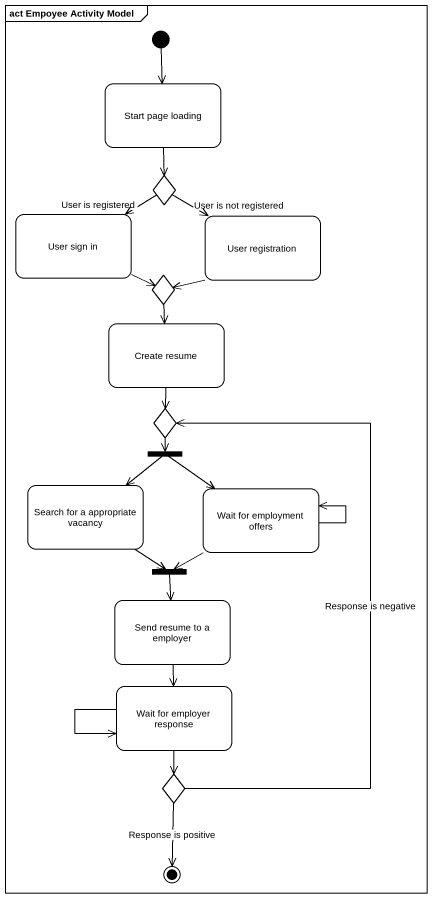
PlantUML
@startuml
mainframe act Empoyee Activity Model
hide empty description
state "Start page loading" as Start_page_loading
state choice1 <<choice>>
state "User sign in" as User_sign_in
state "User registration" as User_registration
state choice2 <<choice>>
state "Create resume" as Create_resume
state choice3 <<choice>>
state fork1 <<fork>>
state "Search for a appropriate vacancy" as Search_for_a_appropriate
state "Wait for employment offers" as Wait_for_employment_offers
state fork2 <<join>>
state "Send resume to a employer" as Send_resume_to_a_employer
state "Wait for employer response" as Wait_for_employer_response
state choice4 <<choice>>
[*] --> Start_page_loading
Start_page_loading --> choice1
choice1 --> User_sign_in : User is registered
choice1 -right-> User_registration : User is not registered
User_sign_in -right-> choice2
User_registration -left-> choice2
choice2 --> Create_resume
Create_resume --> choice3
choice3 --> fork1
fork1 --> Search_for_a_appropriate
fork1 --> Wait_for_employment_offers
Search_for_a_appropriate --> fork2
Wait_for_employment_offers --> Wait_for_employment_offers
Wait_for_employment_offers -left-> fork2
fork2 --> Send_resume_to_a_employer
Send_resume_to_a_employer --> Wait_for_employer_response
Wait_for_employer_response --> Wait_for_employer_response
Wait_for_employer_response --> choice4
choice4 -up-> choice3 : Response is negative
choice4 --> [*] : Response is positive
@enduml
